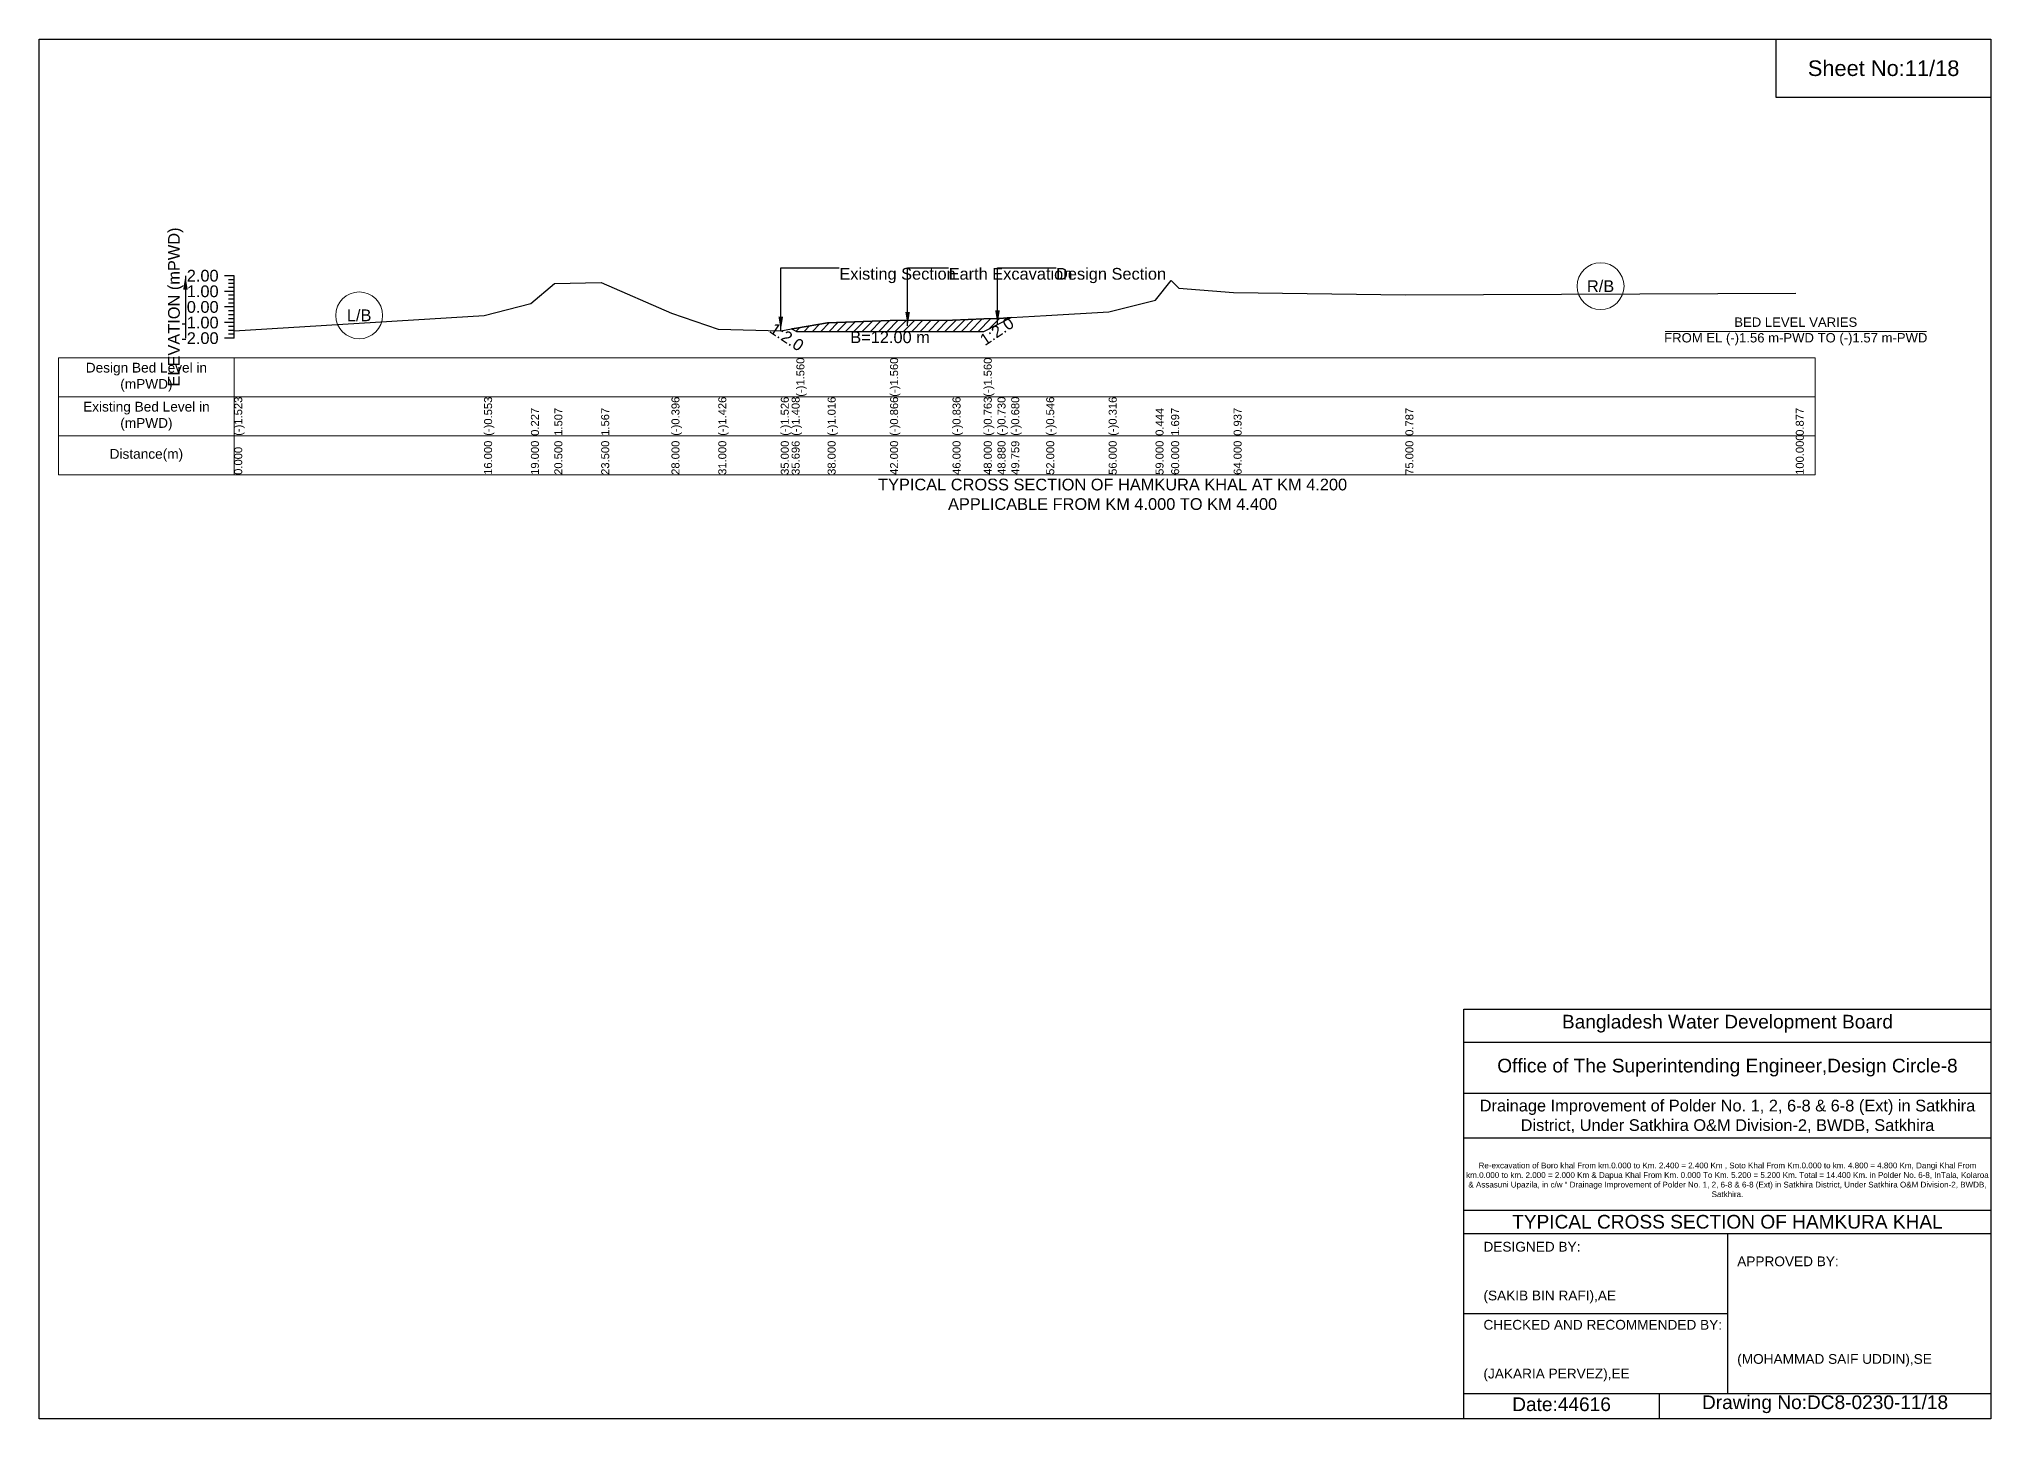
# Model space of a CAD drawing. Header units: inches. Extents: x 91000 to 278000, y -5656 to 20000.
# Drawn here: x 200000 to 208000, y 14344 to 20000 of the extents above; entities that cross this region are included whole.
import ezdxf

# ---------------------------------------------------------------- set-up
doc = ezdxf.new("R2010")
doc.units = ezdxf.units.IN
doc.header["$LTSCALE"] = 7
doc.header["$MEASUREMENT"] = 0
for name, color, linetype, lineweight in [('Cross section Data Border', 7, 'Continuous', 9), ('Cross Section Labels', 7, 'Continuous', 9), ('Existing_Bed_Level for Xsection', 7, 'Continuous', 25)]:
    doc.layers.add(name, color=color, linetype=linetype, lineweight=lineweight)
doc.styles.get("Standard").update_dxf_attribs({"font": 'arial.ttf'})
doc.dimstyles.get("Standard").update_dxf_attribs({"dimtxt": 0.18, "dimasz": 0.18, "dimexe": 0.18, "dimexo": 0.0625, "dimgap": 0.09, "dimtad": 0, "dimtih": 1, "dimtoh": 1, "dimdec": 4, "dimzin": 0, "dimdsep": 46, "dimtxsty": 'Standard', "dimcen": 0.09, "dimadec": 0, "dimazin": 0, "dimtfac": 1, "dimtdec": 4, "dimtofl": 0, "dimtmove": 0, "dimatfit": 3, "dimfxl": 1, "dimtolj": 1, "dimtzin": 0, "dimarcsym": 0})

msp = doc.modelspace()

# ---------------------------------------------------------------- hatches: boundary and pattern name
at = {"layer": 'Existing_Bed_Level for Xsection'}
h = msp.add_hatch(dxfattribs=at)
h.set_pattern_fill('ANSI31', color=256, scale=192, style=0)
h.paths.add_polyline_path([(203084.5, 18811.6), (203094.3, 18806.7), (203104, 18801.8), (203232, 18801.8), (203488, 18801.8), (203744, 18801.8), (203872, 18801.8), (203928.3, 18830), (203936, 18833.8), (203984.6, 18858.1), (203936, 18855.2), (203928.3, 18854.9), (203872, 18852.9), (203744, 18848.2), (203488, 18846.2), (203232, 18836.6), (203104, 18814.9), (203094.3, 18813.2)])

# ---------------------------------------------------------------- linework, layer by layer
for points in [[(200000, 20000), (208000, 20000), (208000, 14344), (200000, 14344)], [(207120, 20000), (208000, 20000), (208000, 19760), (207120, 19760)]]:
    msp.add_lwpolyline(points, close=True)
for points in [[(205840, 14344), (205840, 16024), (208000, 16024)], [(205840, 15888), (208000, 15888)], [(205840, 15680), (208000, 15680)], [(205840, 15496), (208000, 15496)], [(205840, 15200), (208000, 15200)], [(205840, 15104), (208000, 15104)], [(206920, 15104), (206920, 14448)], [(205840, 14776), (206920, 14776)], [(205840, 14448), (208000, 14448)], [(206640, 14448), (206640, 14344)]]:
    msp.add_lwpolyline(points)
at = {"layer": 'Cross section Data Border'}
msp.add_lwpolyline([(200080, 18693.7), (207280, 18693.7), (207280, 18213.7), (200080, 18213.7)], close=True, dxfattribs=at)
for points in [[(200800, 18693.7), (200800, 18213.7)], [(200080, 18533.7), (207280, 18533.7)], [(200080, 18373.7), (207280, 18373.7)]]:
    msp.add_lwpolyline(points, dxfattribs=at)
at = {"layer": 'Cross Section Labels'}
msp.add_lwpolyline([(206664.2, 18801.8), (207735.8, 18801.8)], dxfattribs=at)
for centre in [(206400, 18986.9), (201312, 18867.2)]:
    msp.add_circle(centre, 96, dxfattribs=at)
at = {"layer": 'Existing_Bed_Level for Xsection'}
for points in [[(200800, 19029.7), (200760, 19029.7)], [(200800, 18965.7), (200760, 18965.7)], [(200800, 19013.7), (200776, 19013.7)], [(200800, 18997.7), (200776, 18997.7)], [(200800, 18981.7), (200776, 18981.7)], [(200800, 18773.7), (200800, 18837.7), (200800, 18901.7), (200800, 18965.7), (200800, 19029.7)], [(200800, 18804.2), (201824, 18866.3), (202016, 18916.2), (202112, 18998.1), (202304, 19002), (202592, 18876.3), (202784, 18810.4), (203040, 18804), (203084.5, 18811.6), (203094.3, 18813.2), (203104, 18814.9), (203104, 18814.9), (203232, 18836.6), (203488, 18846.2), (203488, 18846.2), (203744, 18848.2), (203872, 18852.9), (203872, 18852.9), (203928.3, 18854.9), (203936, 18855.2), (203984.6, 18858.1), (204128, 18866.7), (204384, 18881.4), (204576, 18930.1), (204640, 19010.3), (204672, 18978.9), (204896, 18961.6), (205600, 18952), (207200, 18957.8)], [(200800, 18901.7), (200760, 18901.7)], [(200800, 18949.7), (200776, 18949.7)], [(200800, 18933.7), (200776, 18933.7)], [(200800, 18917.7), (200776, 18917.7)], [(200800, 18885.7), (200776, 18885.7)], [(200800, 18837.7), (200760, 18837.7)], [(200800, 18869.7), (200776, 18869.7)], [(200800, 18853.7), (200776, 18853.7)], [(200800, 18821.7), (200776, 18821.7)], [(200800, 18805.7), (200776, 18805.7)], [(200800, 18773.7), (200760, 18773.7)], [(200800, 18789.7), (200776, 18789.7)]]:
    msp.add_lwpolyline(points, dxfattribs=at)
msp.add_lwpolyline([(203084.5, 18811.6), (203094.3, 18806.7), (203104, 18801.8), (203104, 18801.8), (203232, 18801.8), (203488, 18801.8), (203488, 18801.8), (203744, 18801.8), (203872, 18801.8), (203872, 18801.8), (203928.3, 18830), (203936, 18833.8), (203984.6, 18858.1), (203984.6, 18858.1), (203984.6, 18858.1), (203936, 18855.2), (203928.3, 18854.9), (203872, 18852.9), (203872, 18852.9), (203744, 18848.2), (203488, 18846.2), (203488, 18846.2), (203232, 18836.6), (203104, 18814.9), (203104, 18814.9), (203094.3, 18813.2)], close=True, dxfattribs=at)

# ---------------------------------------------------------------- texts
at = {"attachment_point": 5}
for s, insert, char_height in [('Sheet No:11/18', (207560, 19880), 64), ('Bangladesh Water Development Board', (206920, 15964), 56), ('Office of The Superintending Engineer,Design Circle-8', (206920, 15784), 56)]:
    msp.add_mtext(s, dxfattribs=dict(at, insert=insert, char_height=char_height))
for s, insert, char_height, width, attachment_point in [('Drainage Improvement of Polder No. 1, 2, 6-8 & 6-8 (Ext) in Satkhira District, Under Satkhira O&M Division-2, BWDB, Satkhira', (206920, 15584), 48, 2240, 5), ('Re-excavation of Boro khal From km.0.000 to Km. 2.400 = 2.400 Km , Soto Khal From Km.0.000 to km. 4.800 = 4.800 Km, Dangi Khal From km.0.000 to km. 2.000 = 2.000 Km & Dapua Khal From Km. 0.000 To Km. 5.200 = 5.200 Km. Total = 14.400 Km. in Polder No. 6-8, InTala, Kolaroa & Assasuni Upazila, in c/w “ Drainage Improvement of Polder No. 1, 2, 6-8 & 6-8 (Ext) in Satkhira District, Under Satkhira O&M Division-2, BWDB, Satkhira.', (206920, 15324), 23.565, 2160, 5), ('TYPICAL CROSS SECTION OF HAMKURA KHAL', (206920, 15152), 56, 2240, 5), ('DESIGNED BY:^J^J^J(SAKIB BIN RAFI),AE', (205920, 14944), 40, 1120, 4), ('APPROVED BY:^J^J^J^J^J^J(MOHAMMAD SAIF UDDIN),SE', (206960, 14784), 40, 1120, 4), ('CHECKED AND RECOMMENDED BY:^J^J^J(JAKARIA PERVEZ),EE', (205920, 14624), 40, 1120, 4), ('Date:44616', (206240, 14404), 56, 1120, 5), ('Drawing No:DC8-0230-11/18', (207320, 14404), 56, 1760, 5)]:
    msp.add_mtext(s, dxfattribs=dict(insert=insert, char_height=char_height, width=width, attachment_point=attachment_point))
at = {"layer": 'Cross section Data Border', "char_height": 40, "width": 640, "attachment_point": 5}
for s, insert in [('Design Bed Level in (mPWD)', (200440, 18613.7)), ('Existing Bed Level in (mPWD)', (200440, 18453.7)), ('Distance(m)', (200440, 18293.7))]:
    msp.add_mtext(s, dxfattribs=dict(at, insert=insert))
at = {"layer": 'Cross Section Labels'}
for s, insert, char_height, attachment_point in [('Existing Section', (203280, 19061.7), 48, 1), ('Earth Excavation', (203728, 19061.7), 48, 1), ('Design Section', (204168.3, 19061.7), 48, 1), ('R/B', (206400, 18986.9), 48, 5), ('L/B', (201312, 18867.2), 48, 5), ('B=12.00 m', (203488, 18801.8), 48, 2), ('BED LEVEL VARIES ^JFROM EL (-)1.56 m-PWD TO (-)1.57 m-PWD', (207200, 18801.8), 38.4, 5), ('TYPICAL CROSS SECTION OF HAMKURA KHAL AT KM 4.200^JAPPLICABLE FROM KM 4.000 TO KM 4.400', (204400, 18133.7), 48, 5)]:
    msp.add_mtext(s, dxfattribs=dict(at, insert=insert, char_height=char_height, attachment_point=attachment_point))
at = {"layer": 'Cross Section Labels', "char_height": 48, "attachment_point": 2}
for insert, rotation in [((203078.3, 18798.7), 326.30993), ((203912.3, 18822), 33.69007)]:
    msp.add_mtext('1:2.0', dxfattribs=dict(at, insert=insert, rotation=rotation))
at = {"layer": 'Existing_Bed_Level for Xsection', "rotation": 90}
for s, insert, char_height, attachment_point in [('ELEVATION (mPWD)', (200560, 18901.7), 48, 5), ('(-)1.560', (203104, 18533.7), 32.8, 1), ('(-)1.560', (203488, 18533.7), 32.8, 1), ('(-)1.560', (203872, 18533.7), 32.8, 1), ('(-)1.523', (200800, 18373.7), 32.8, 1), ('(-)0.553', (201824, 18373.7), 32.8, 1), ('0.227', (202016, 18373.7), 32.8, 1), ('1.507', (202112, 18373.7), 32.8, 1), ('1.567', (202304, 18373.7), 32.8, 1), ('(-)0.396', (202592, 18373.7), 32.8, 1), ('(-)1.426', (202784, 18373.7), 32.8, 1), ('(-)1.526', (203040, 18373.7), 32.8, 1), ('(-)1.408', (203084.5, 18373.7), 32.8, 1), ('(-)1.016', (203232, 18373.7), 32.8, 1), ('(-)0.866', (203488, 18373.7), 32.8, 1), ('(-)0.836', (203744, 18373.7), 32.8, 1), ('(-)0.763', (203872, 18373.7), 32.8, 1), ('(-)0.730', (203928.3, 18373.7), 32.8, 1), ('(-)0.680', (203984.6, 18373.7), 32.8, 1), ('(-)0.546', (204128, 18373.7), 32.8, 1), ('(-)0.316', (204384, 18373.7), 32.8, 1), ('0.444', (204576, 18373.7), 32.8, 1), ('1.697', (204640, 18373.7), 32.8, 1), ('0.937', (204896, 18373.7), 32.8, 1), ('0.787', (205600, 18373.7), 32.8, 1), ('0.877', (207200, 18373.7), 32.8, 1), ('0.000', (200800, 18213.7), 32.8, 1), ('16.000', (201824, 18213.7), 32.8, 1), ('19.000', (202016, 18213.7), 32.8, 1), ('20.500', (202112, 18213.7), 32.8, 1), ('23.500', (202304, 18213.7), 32.8, 1), ('28.000', (202592, 18213.7), 32.8, 1), ('31.000', (202784, 18213.7), 32.8, 1), ('35.000', (203040, 18213.7), 32.8, 1), ('35.696', (203084.5, 18213.7), 32.8, 1), ('38.000', (203232, 18213.7), 32.8, 1), ('42.000', (203488, 18213.7), 32.8, 1), ('46.000', (203744, 18213.7), 32.8, 1), ('48.000', (203872, 18213.7), 32.8, 1), ('48.880', (203928.3, 18213.7), 32.8, 1), ('49.759', (203984.6, 18213.7), 32.8, 1), ('52.000', (204128, 18213.7), 32.8, 1), ('56.000', (204384, 18213.7), 32.8, 1), ('59.000', (204576, 18213.7), 32.8, 1), ('60.000', (204640, 18213.7), 32.8, 1), ('64.000', (204896, 18213.7), 32.8, 1), ('75.000', (205600, 18213.7), 32.8, 1), ('100.000', (207200, 18213.7), 32.8, 1)]:
    msp.add_mtext(s, dxfattribs=dict(at, insert=insert, char_height=char_height, attachment_point=attachment_point))
at = {"layer": 'Existing_Bed_Level for Xsection', "char_height": 48, "attachment_point": 6}
for s, insert in [('2.00', (200736, 19029.7)), ('1.00', (200736, 18965.7)), ('0.00', (200736, 18901.7)), ('-1.00', (200736, 18837.7)), ('-2.00', (200736, 18773.7))]:
    msp.add_mtext(s, dxfattribs=dict(at, insert=insert))

# ---------------------------------------------------------------- leaders
at = {"layer": 'Cross Section Labels', "annotation_type": 0, "has_hookline": 1, "hookline_direction": 0}
for points, text_width in [([(203040, 18804), (203040, 19061.7), (203279.9, 19061.7)], 467.2), ([(203559.9, 18824.1), (203559.9, 19061.7), (203727.9, 19061.7)], 497), ([(203928.3, 18830), (203928.3, 19061.7), (204168.2, 19061.7)], 441.2)]:
    msp.add_leader(points, dimstyle='Standard', override={"dimasz": 57.6}, dxfattribs=dict(at, text_width=text_width))
at = {"layer": 'Existing_Bed_Level for Xsection'}
msp.add_leader([(200600, 19029.7), (200600, 18773.7)], dimstyle='Standard', override={"dimasz": 57.6}, dxfattribs=at)

doc.saveas('drawing.dxf')
